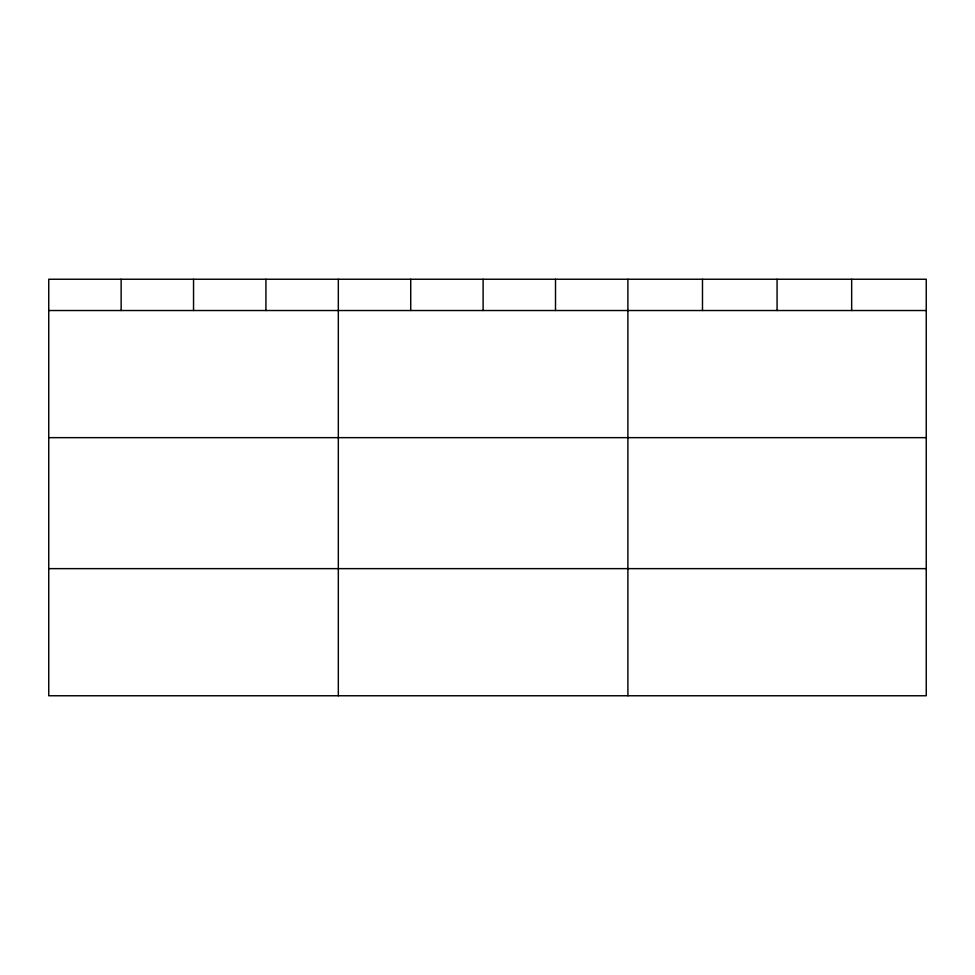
<?xml version="1.0" encoding="UTF-8"?>
<svg xmlns="http://www.w3.org/2000/svg" width="975" height="975" viewBox="0 0 975 975"><rect width="100%" height="100%" fill="white"/><g stroke="black" fill="none" stroke-linecap="round" stroke-linejoin="round"><path stroke-width="1.46" d="M926.25 310.525L926.25 695.76L48.75 695.76L48.75 279.24L926.25 279.24L926.25 310.525L48.75 310.525M48.75 437.653L926.25 437.653M48.75 568.632L926.25 568.632M851.662 279.24L851.662 310.525M777.075 279.24L777.075 310.525M702.487 279.24L702.487 310.525M627.9 279.24L627.9 695.76M555.506 279.24L555.506 310.525M483.112 279.24L483.112 310.525M410.719 279.24L410.719 310.525M338.325 279.24L338.325 695.76M265.931 279.24L265.931 310.525M193.538 279.24L193.538 310.525M121.144 279.24L121.144 310.525"/></g></svg>
